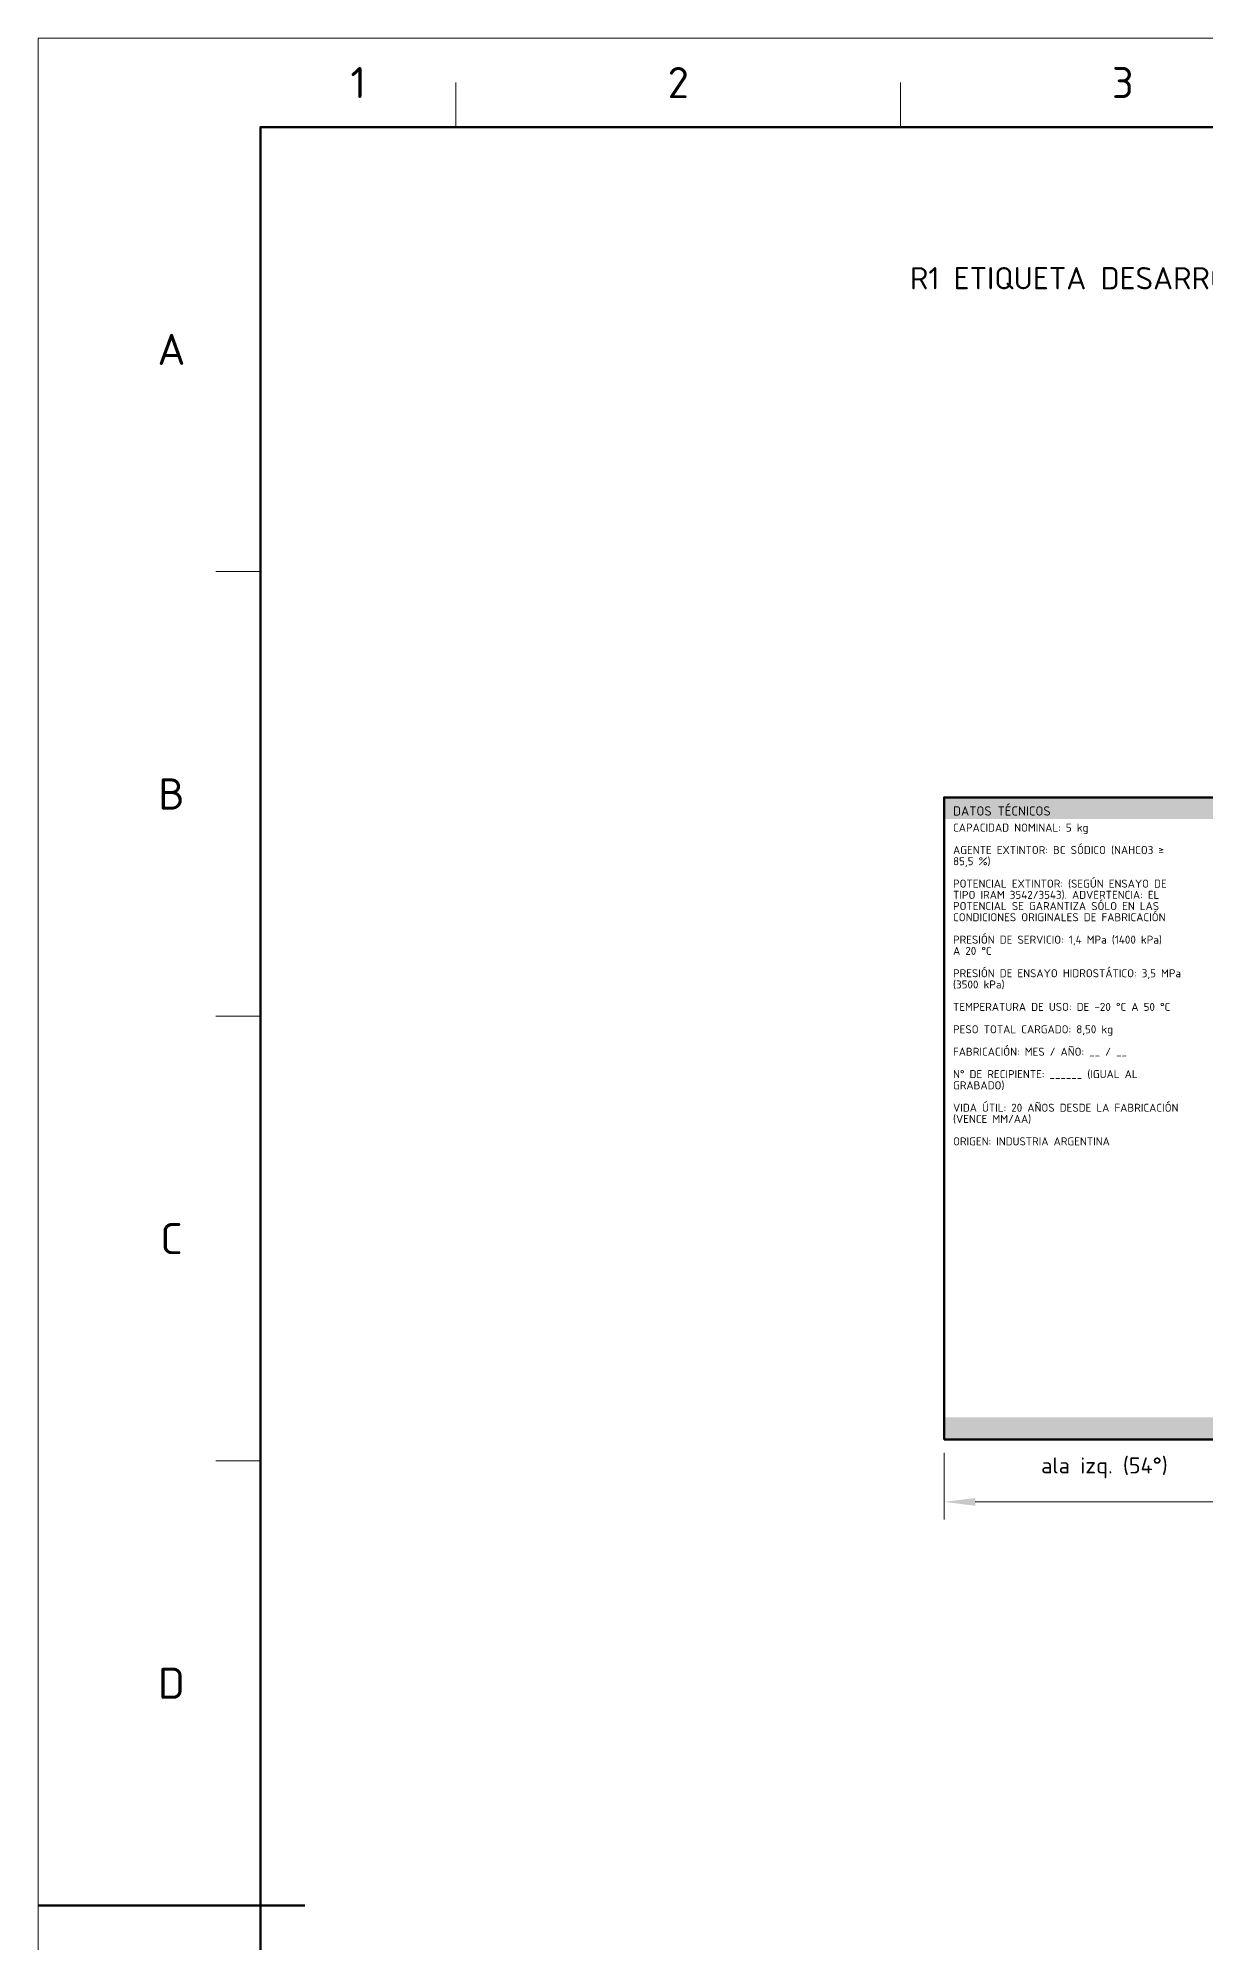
# Model space of a CAD drawing. Header units: millimetres. Extents: x 0 to 2382, y 0 to 420.
# Drawn here: x 1788 to 1919.3, y 205.8 to 420 of the extents above; entities that cross this region are included whole.
import ezdxf
from ezdxf.enums import TextEntityAlignment as Align

# ---------------------------------------------------------------- set-up
doc = ezdxf.new("R2010")
doc.units = ezdxf.units.MM
for name, color, linetype, lineweight in [('01-VISIBLE', 7, 'CONTINUOUS', 70), ('04-COTA', 3, 'CONTINUOUS', 18), ('06-TEXTO', 7, 'CONTINUOUS', 25), ('07-RECUADRO', 7, 'CONTINUOUS', 70), ('08-FINA', 5, 'CONTINUOUS', 18), ('13-GRAFICA', 30, 'CONTINUOUS', 18)]:
    doc.layers.add(name, color=color, linetype=linetype, lineweight=lineweight)
doc.styles.add('ISO3098', font='isocpeur.ttf')
doc.dimstyles.new('FLAMA-IRAM', dxfattribs={"dimtxt": 3.5, "dimasz": 3.5, "dimexe": 2, "dimexo": 1.5, "dimgap": 1, "dimtad": 1, "dimdec": 1, "dimtxsty": 'ISO3098', "dimblk": 'IRAM_FLECHA', "dimblk1": 'IRAM_FLECHA', "dimblk2": 'IRAM_FLECHA', "dimcen": 2.5, "dimclrd": 256, "dimclre": 256, "dimclrt": 256, "dimazin": 3, "dimtfac": 1, "dimtmove": 0, "dimatfit": 3, "dimlwd": 18, "dimlwe": 18})

# ---------------------------------------------------------------- blocks, each defined once
blk = doc.blocks.new('IRAM_FLECHA')
blk.add_solid([(0, 0), (-1, 0.125), (-1, -0.125)])

msp = doc.modelspace()

# ---------------------------------------------------------------- hatches: boundary and pattern name
at = {"layer": '13-GRAFICA', "true_color": 0xc81e2d}
h = msp.add_hatch(color=7, dxfattribs=at)
h.dxf.hatch_style = 1
h.paths.add_polyline_path([(1925.95, 332.171), (1925.95, 334.606), (1889.9, 334.606), (1889.9, 332.171)])
h = msp.add_hatch(color=7, dxfattribs=at)
h.dxf.hatch_style = 1
h.paths.add_polyline_path([(2034.1, 262.394), (2034.1, 264.904), (1889.9, 264.904), (1889.9, 262.394)])

# ---------------------------------------------------------------- linework, layer by layer
at = {"layer": '01-VISIBLE'}
msp.add_lwpolyline([(1889.9, 262.394), (2034.1, 262.394), (2034.1, 334.606), (1889.9, 334.606)], close=True, dxfattribs=at)
at = {"layer": '07-RECUADRO'}
msp.add_line((1788, 210), (1818, 210), dxfattribs=at)
msp.add_lwpolyline([(1813, 10), (2372, 10), (2372, 410), (1813, 410)], close=True, dxfattribs=at)
at = {"layer": '08-FINA'}
for p, q in [((1835, 410), (1835, 415)), ((1885, 410), (1885, 415)), ((1813, 360), (1808, 360)), ((1813, 310), (1808, 310)), ((1813, 260), (1808, 260))]:
    msp.add_line(p, q, dxfattribs=at)
msp.add_lwpolyline([(1788, 0), (2382, 0), (2382, 420), (1788, 420)], close=True, dxfattribs=at)

# ---------------------------------------------------------------- texts
at = {"layer": '06-TEXTO', "style": 'ISO3098'}
for s, height, p in [('1', 3.5, (1824, 415)), ('2', 3.5, (1860, 415)), ('3', 3.5, (1910, 415)), ('R1 ETIQUETA DESARROLLADA 288 × 144 mm (panel central 144 = arco 108° + alas 72) - ESC. 1:2', 2.5, (1962, 393)), ('A', 3.5, (1803, 385)), ('B', 3.5, (1803, 335)), ('C', 3.5, (1803, 285)), ('D', 3.5, (1803, 235))]:
    msp.add_text(s, height=height, dxfattribs=at).set_placement(p, align=Align.MIDDLE_CENTER)
at = {"layer": '08-FINA', "style": 'ISO3098'}
msp.add_text('ala izq. (54°)', height=1.8, dxfattribs=at).set_placement((1907.925, 260.394), align=Align.TOP_CENTER)
at = {"layer": '13-GRAFICA', "true_color": 0xffffff, "style": 'ISO3098'}
msp.add_text('DATOS TÉCNICOS', height=1.035, dxfattribs=at).set_placement((1890.9, 333.606), align=Align.TOP_LEFT)
at = {"layer": '13-GRAFICA', "true_color": 0x191919, "style": 'ISO3098'}
for s, p in [('CAPACIDAD NOMINAL: 5 kg', (1890.9, 331.666)), ('AGENTE EXTINTOR: BC SÓDICO (NAHCO3 ≥', (1890.9, 329.146)), ('85,5 %)', (1890.9, 327.886)), ('POTENCIAL EXTINTOR: (SEGÚN ENSAYO DE', (1890.9, 325.366)), ('TIPO IRAM 3542/3543). ADVERTENCIA: EL', (1890.9, 324.106)), ('POTENCIAL SE GARANTIZA SÓLO EN LAS', (1890.9, 322.846)), ('CONDICIONES ORIGINALES DE FABRICACIÓN', (1890.9, 321.586)), ('PRESIÓN DE SERVICIO: 1,4 MPa (1400 kPa)', (1890.9, 319.066)), ('A 20 °C', (1890.9, 317.806)), ('PRESIÓN DE ENSAYO HIDROSTÁTICO: 3,5 MPa', (1890.9, 315.286)), ('(3500 kPa)', (1890.9, 314.026)), ('TEMPERATURA DE USO: DE -20 °C A 50 °C', (1890.9, 311.506)), ('PESO TOTAL CARGADO: 8,50 kg', (1890.9, 308.986)), ('FABRICACIÓN: MES / AÑO: __ / __', (1890.9, 306.466)), ('N° DE RECIPIENTE: ______ (IGUAL AL', (1890.9, 303.946)), ('GRABADO)', (1890.9, 302.686)), ('VIDA ÚTIL: 20 AÑOS DESDE LA FABRICACIÓN', (1890.9, 300.166)), ('(VENCE MM/AA)', (1890.9, 298.906)), ('ORIGEN: INDUSTRIA ARGENTINA', (1890.9, 296.386))]:
    msp.add_text(s, height=0.9, dxfattribs=at).set_placement(p, align=Align.TOP_LEFT)

# ---------------------------------------------------------------- dimensions: what is measured, and where the dimension line sits
at = {"layer": '04-COTA'}
msp.add_linear_dim(base=(1889.9, 255.394), p1=(1889.9, 262.394), p2=(2034.1, 262.394), dimstyle='FLAMA-IRAM', override={"dimlfac": 2}, dxfattribs=at).render()

doc.saveas('drawing.dxf')
